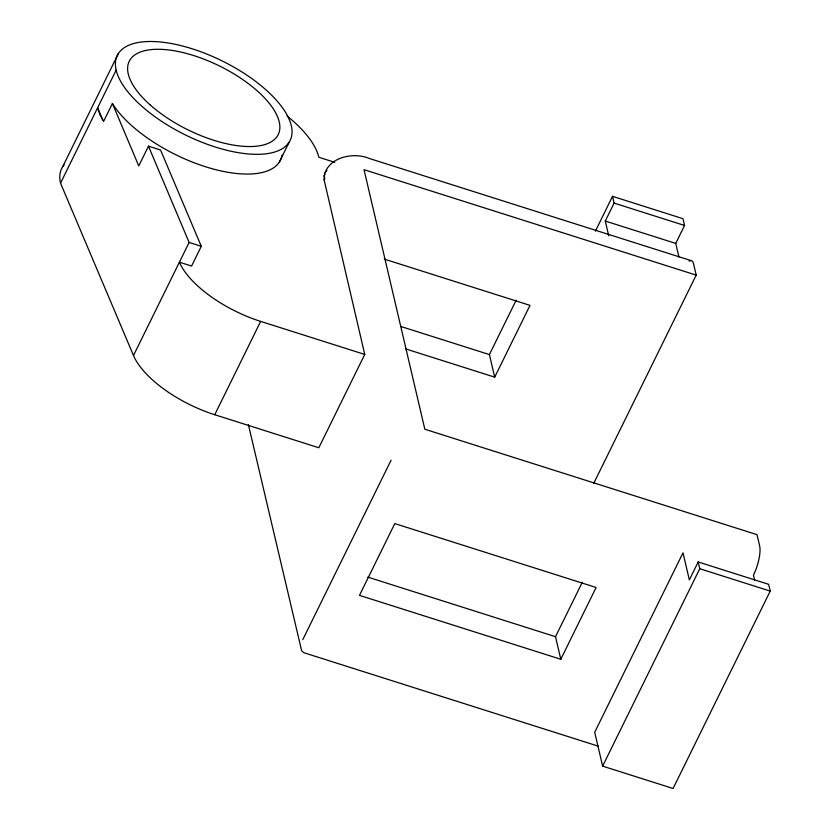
<?xml version="1.0" encoding="UTF-8"?>
<svg xmlns="http://www.w3.org/2000/svg" width="830" height="830" viewBox="0 0 830 830"><rect width="100%" height="100%" fill="white"/><g stroke="black" fill="none" stroke-linecap="round" stroke-linejoin="round"><path stroke-width="1.25" d="M64.107 164.755A96.311 41.313 26.2 0 0 60.528 183.171L133.485 355.499A80.655 34.601 26.2 0 0 214.742 414.72L318.824 447.764L364.744 354.441L324.115 179.84C323.908 158.198 352.491 151.143 369.381 158.499L691.048 260.599M324.115 179.84L324.997 178.025M62.79 166.508L118.42 53.442M60.528 183.171L116.159 70.114M282.065 155.044A96.311 41.313 26.2 0 1 207.801 167.453A96.311 41.313 26.2 0 1 112.403 103.511L103.574 121.45L99.859 114.447L97.618 107.796L102.671 119.748M364.744 354.441L260.662 321.397A80.655 34.601 26.2 0 1 179.405 262.187L191.574 266.046L201.285 246.303L160.553 150.012L148.477 146.173L138.755 165.917L112.403 103.511M133.485 355.499L189.126 242.443L148.477 146.173M279.326 162.12L289.037 142.376A96.311 41.313 26.2 0 0 180.899 45.609A96.311 41.313 26.2 0 0 141.256 105.742A96.311 41.313 26.2 0 0 289.037 142.376M323.814 176.116L324.696 174.321M214.742 414.72L260.662 321.397M302.794 639.629L391.106 460.162M405.777 348.932L494.701 377.152L489.41 354.586L516.187 300.17M494.701 377.152L530.017 305.367L384.28 259.105M595.38 231.165L612.519 196.326L682.976 218.695L684.563 225.47L675.734 243.408L678.909 256.958M608.732 235.824L605.278 221.05L614.107 203.101L612.519 196.326M593.647 483.527L696.194 275.114L693.558 263.836A22.14 6.64 -72.4 0 0 689.097 261.108M560.8 659.269L596.116 587.484L394.8 523.585L359.483 595.369L560.8 659.269L555.509 636.703L582.287 582.287M698.186 561.952L689.346 579.9L683.007 552.822L594.695 732.278L602.632 766.132L673.089 788.5L770.23 591.095L768.642 584.32L698.186 561.952L699.763 568.726L602.632 766.132M324.738 172.889L326.864 170.264M614.107 203.101L684.563 225.47M605.278 221.05L675.734 243.408M696.194 275.114L364.028 169.683L424.836 429.235L757.012 534.665L759.647 545.953A22.14 6.64 -72.4 0 1 753.464 575.18L754.615 580.108M334.687 162.306L318.834 157.275A96.311 41.313 26.2 0 0 287.024 115.972M189.126 242.443L201.285 246.303M400.485 326.356L489.41 354.586M699.763 568.726L770.23 591.095M367.783 577.109L555.509 636.703M598.295 746.17L303.884 652.722L301.674 650.886L248.378 424.535M149.877 104.663A83.031 35.617 26.2 0 0 277.272 136.245A83.031 35.617 26.2 0 0 184.042 52.83A83.031 35.617 26.2 0 0 149.877 104.663"/></g></svg>
